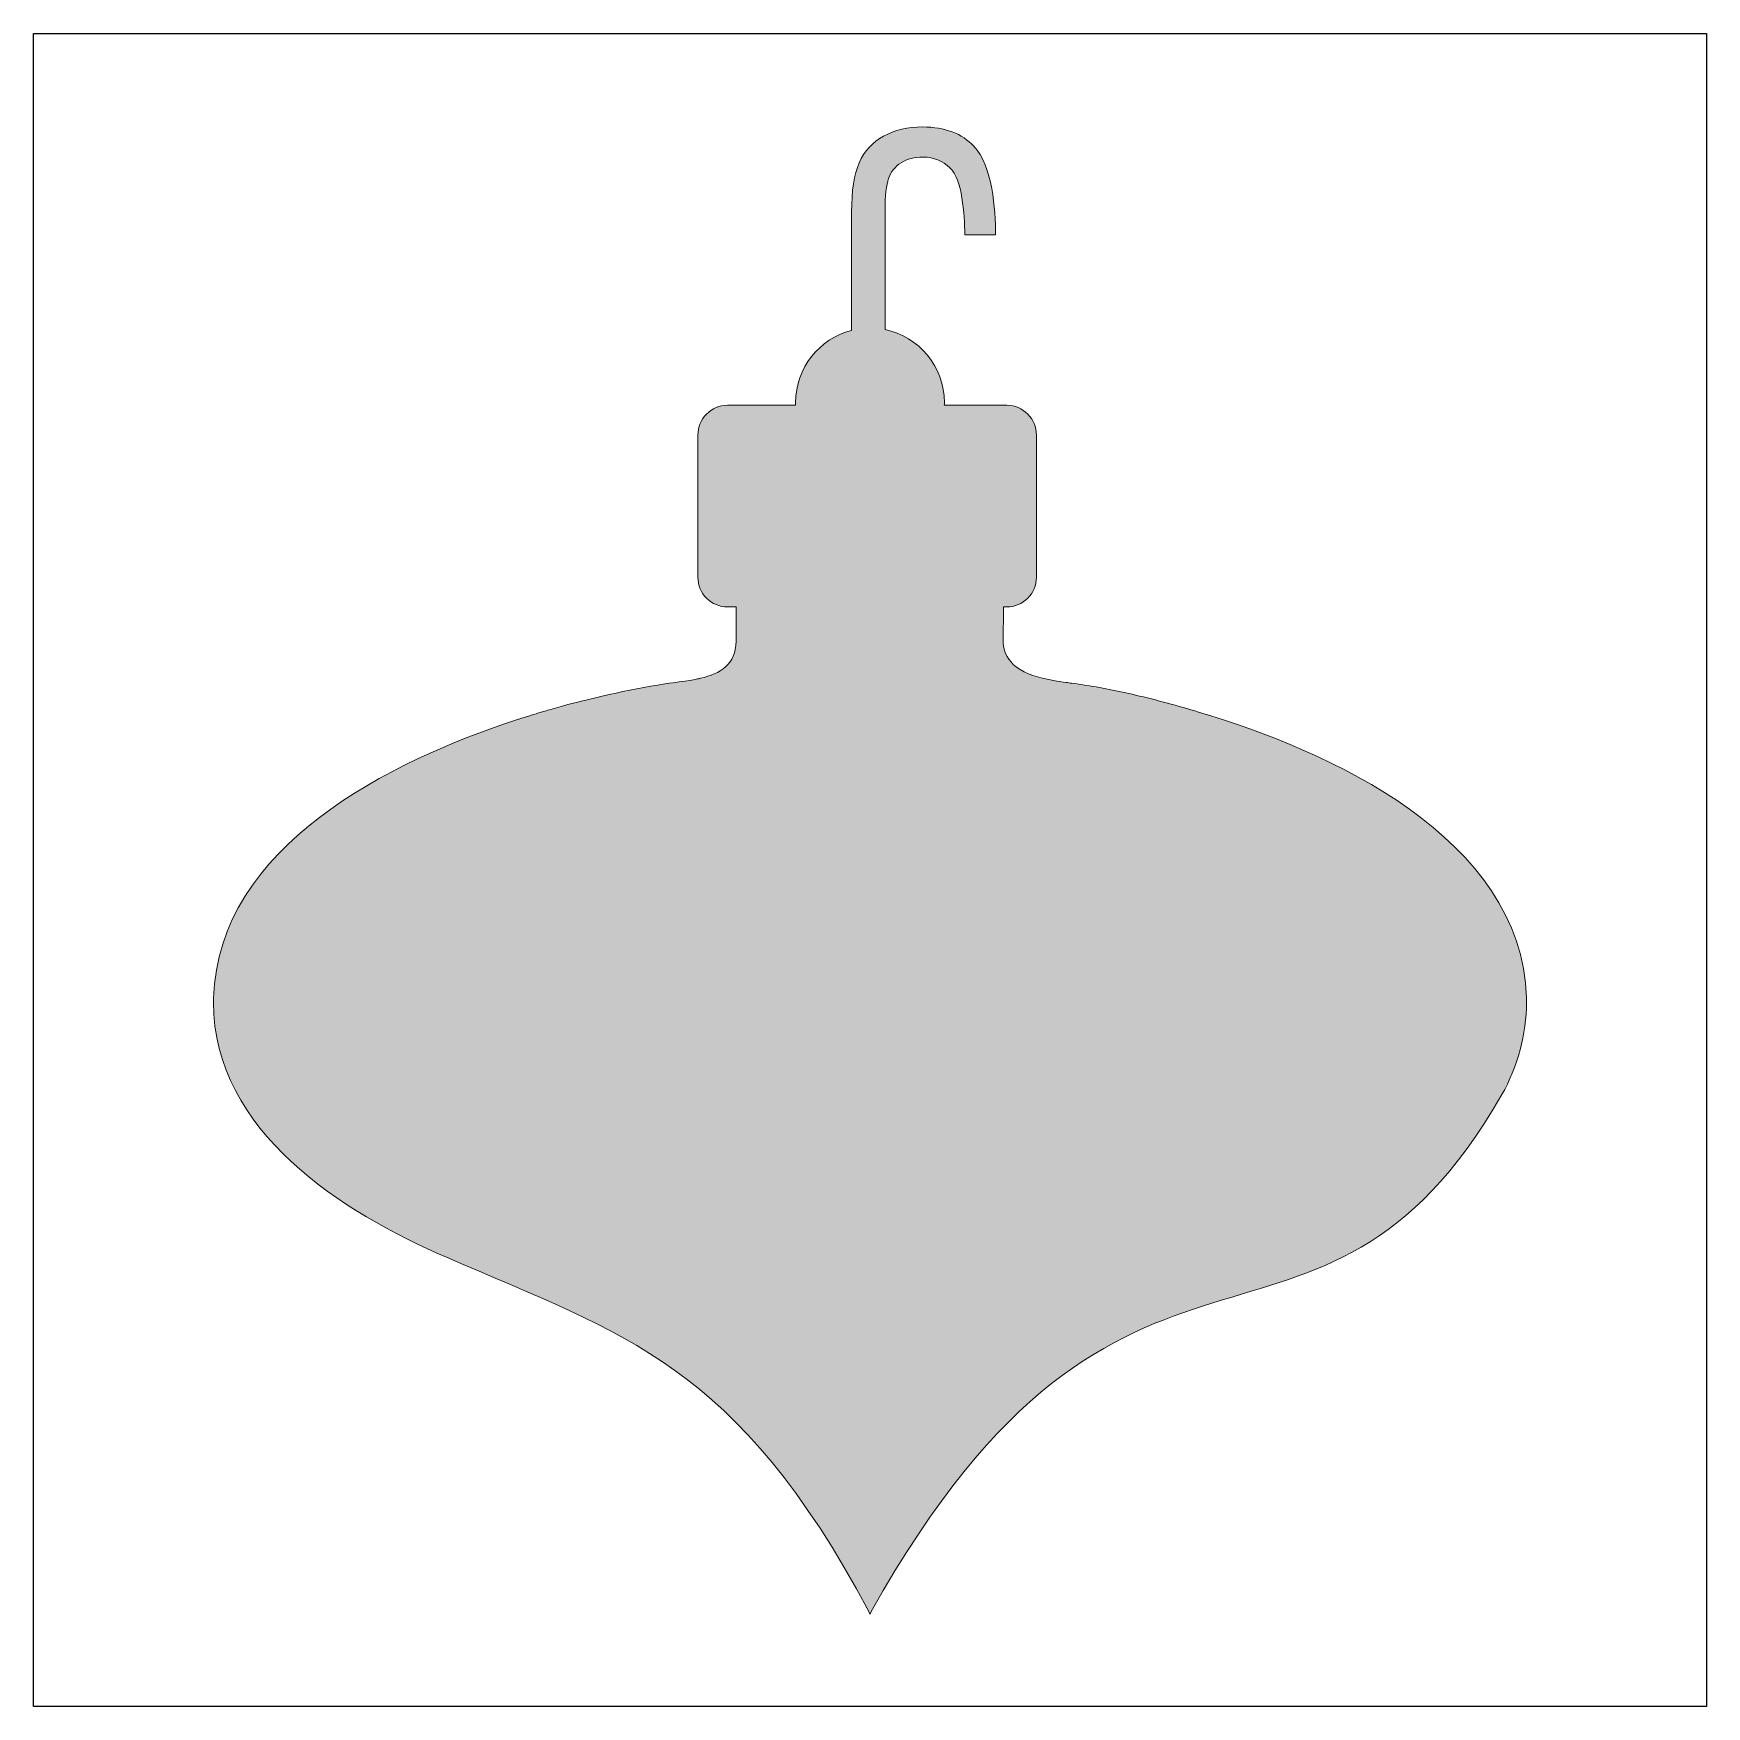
# Model space of a CAD drawing. Header units: inches. Extents: x 0 to 114, y 0 to 114.
import ezdxf

# ---------------------------------------------------------------- set-up
doc = ezdxf.new("R2010")
doc.units = ezdxf.units.IN
doc.header["$MEASUREMENT"] = 0
doc.layers.add('Image Background', color=7, linetype='Continuous')
doc.layers.add('Layer 1', color=7, linetype='Continuous')
picture_1 = doc.add_image_def('image1.png', size_in_pixel=(1350, 1350))

msp = doc.modelspace()

# ---------------------------------------------------------------- hatches: boundary and pattern name
at = {"layer": 'Layer 1', "true_color": 0xe4d36c}
h = msp.add_hatch(color=53, dxfattribs=at)
h.dxf.hatch_style = 2
edge = h.paths.add_edge_path()
edge.add_spline(control_points=[(79.6, 67.94), (78.19, 68.36), (76.75, 68.76), (75.29, 69.1), (74.1, 69.38), (72.9, 69.62), (71.7, 69.8), (71.44, 69.84), (71.18, 69.88), (70.91, 69.91), (70.8, 69.93), (70.67, 69.95), (70.55, 69.96), (70.27, 70), (69.98, 70.04), (69.69, 70.1), (69.55, 70.12), (69.4, 70.15), (69.26, 70.18), (68.37, 70.37), (67.51, 70.67), (66.94, 71.2), (66.5, 71.62), (66.22, 72.18), (66.24, 72.96), (66.26, 73.67), (66.27, 74.4), (66.28, 75.12), (66.28, 75.12), (66.49, 75.12), (66.49, 75.12), (67.61, 75.12), (68.52, 76.03), (68.52, 77.15), (68.52, 77.15), (68.52, 86.86), (68.52, 86.86), (68.52, 87.98), (67.61, 88.9), (66.49, 88.9), (66.49, 88.9), (62.22, 88.9), (62.22, 88.9), (62.23, 88.96), (62.23, 89.02), (62.23, 89.09), (62.23, 91.54), (60.49, 93.59), (58.18, 94.07), (58.18, 94.07), (58.18, 102.22), (58.18, 102.22), (58.18, 103.22), (58.26, 103.94), (58.42, 104.39), (58.57, 104.85), (58.86, 105.2), (59.28, 105.47), (59.7, 105.73), (60.19, 105.86), (60.77, 105.86), (61.55, 105.86), (62.11, 105.57), (62.6, 105.13), (63.49, 104.34), (63.58, 101.95), (63.64, 100.55), (63.64, 100.55), (65.72, 100.55), (65.72, 100.55), (65.74, 102.28), (65.52, 105.25), (64.25, 106.6), (63.43, 107.46), (62.28, 107.91), (60.76, 107.91), (59.73, 107.91), (58.84, 107.7), (58.08, 107.28), (57.32, 106.87), (56.76, 106.26), (56.41, 105.46), (56.06, 104.67), (55.89, 103.54), (55.89, 102.09), (55.89, 102.09), (55.89, 94.01), (55.89, 94.01), (53.69, 93.45), (52.07, 91.46), (52.07, 89.09), (52.07, 89.02), (52.07, 88.96), (52.07, 88.9), (52.07, 88.9), (47.42, 88.9), (47.42, 88.9), (46.3, 88.9), (45.39, 87.98), (45.39, 86.86), (45.39, 86.86), (45.39, 77.15), (45.39, 77.15), (45.39, 76.03), (46.3, 75.12), (47.42, 75.12), (47.42, 75.12), (48.01, 75.12), (48.01, 75.12), (48.01, 74.34), (48.01, 73.56), (48, 72.78), (47.99, 71.17), (46.9, 70.56), (45.58, 70.25), (45.51, 70.24), (45.44, 70.22), (45.37, 70.2), (44.64, 70.05), (43.86, 69.98), (43.15, 69.87), (43.14, 69.86), (43.13, 69.86), (43.13, 69.86), (40.58, 69.46), (38.06, 68.89), (35.58, 68.19), (35.29, 68.1), (35, 68.02), (34.71, 67.94), (34.7, 67.93), (34.69, 67.93), (34.67, 67.93), (34.46, 67.86), (34.23, 67.79), (34.01, 67.73), (33.98, 67.71), (33.94, 67.7), (33.91, 67.69), (33.66, 67.62), (33.41, 67.54), (33.16, 67.46), (33.16, 67.46), (33.15, 67.45), (33.14, 67.45), (24.38, 64.62), (12.59, 58.74), (12.31, 48.42), (12.31, 48.32), (12.3, 48.22), (12.3, 48.11), (12.3, 39.27), (21.14, 33.75), (28.22, 30.69), (40.41, 25.41), (48.03, 23.41), (57.07, 6.5), (57.11, 6.37), (57.13, 6.31), (57.13, 6.31), (57.13, 6.31), (57.15, 6.35), (57.15, 6.35), (57.15, 6.35), (57.17, 6.31), (57.17, 6.31), (57.17, 6.31), (57.19, 6.37), (57.23, 6.5), (74.69, 37.64), (87.68, 19.8), (100.32, 41.81), (101.38, 43.66), (102, 45.98), (102, 48.11), (102, 48.22), (101.99, 48.32), (101.99, 48.42), (101.7, 59.37), (88.45, 65.32), (79.6, 67.94)], knot_values=[0, 0, 0, 0, 1, 1, 1, 2, 2, 2, 3, 3, 3, 4, 4, 4, 5, 5, 5, 6, 6, 6, 7, 7, 7, 8, 8, 8, 9, 9, 9, 10, 10, 10, 11, 11, 11, 12, 12, 12, 13, 13, 13, 14, 14, 14, 15, 15, 15, 16, 16, 16, 17, 17, 17, 18, 18, 18, 19, 19, 19, 20, 20, 20, 21, 21, 21, 22, 22, 22, 23, 23, 23, 24, 24, 24, 25, 25, 25, 26, 26, 26, 27, 27, 27, 28, 28, 28, 29, 29, 29, 30, 30, 30, 31, 31, 31, 32, 32, 32, 33, 33, 33, 34, 34, 34, 35, 35, 35, 36, 36, 36, 37, 37, 37, 38, 38, 38, 39, 39, 39, 40, 40, 40, 41, 41, 41, 42, 42, 42, 43, 43, 43, 44, 44, 44, 45, 45, 45, 46, 46, 46, 47, 47, 47, 48, 48, 48, 49, 49, 49, 50, 50, 50, 51, 51, 51, 52, 52, 52, 53, 53, 53, 54, 54, 54, 55, 55, 55, 56, 56, 56, 57, 57, 57, 58, 58, 58, 59, 59, 59, 60, 60, 60, 60], degree=3, periodic=1)

# ---------------------------------------------------------------- linework, layer by layer
at = {"layer": 'Layer 1', "lineweight": 0}
msp.add_open_spline([(79.6, 67.94), (78.19, 68.36), (76.75, 68.76), (75.29, 69.1), (74.1, 69.38), (72.9, 69.62), (71.7, 69.8), (71.44, 69.84), (71.18, 69.88), (70.91, 69.91), (70.8, 69.93), (70.67, 69.95), (70.55, 69.96), (70.27, 70), (69.98, 70.04), (69.69, 70.1), (69.55, 70.12), (69.4, 70.15), (69.26, 70.18), (68.37, 70.37), (67.51, 70.67), (66.94, 71.2), (66.5, 71.62), (66.22, 72.18), (66.24, 72.96), (66.26, 73.67), (66.27, 74.4), (66.28, 75.12), (66.28, 75.12), (66.49, 75.12), (66.49, 75.12), (67.61, 75.12), (68.52, 76.03), (68.52, 77.15), (68.52, 77.15), (68.52, 86.86), (68.52, 86.86), (68.52, 87.98), (67.61, 88.9), (66.49, 88.9), (66.49, 88.9), (62.22, 88.9), (62.22, 88.9), (62.23, 88.96), (62.23, 89.02), (62.23, 89.09), (62.23, 91.54), (60.49, 93.59), (58.18, 94.07), (58.18, 94.07), (58.18, 102.22), (58.18, 102.22), (58.18, 103.22), (58.26, 103.94), (58.42, 104.39), (58.57, 104.85), (58.86, 105.2), (59.28, 105.47), (59.7, 105.73), (60.19, 105.86), (60.77, 105.86), (61.55, 105.86), (62.11, 105.57), (62.6, 105.13), (63.49, 104.34), (63.58, 101.95), (63.64, 100.55), (63.64, 100.55), (65.72, 100.55), (65.72, 100.55), (65.74, 102.28), (65.52, 105.25), (64.25, 106.6), (63.43, 107.46), (62.28, 107.91), (60.76, 107.91), (59.73, 107.91), (58.84, 107.7), (58.08, 107.28), (57.32, 106.87), (56.76, 106.26), (56.41, 105.46), (56.06, 104.67), (55.89, 103.54), (55.89, 102.09), (55.89, 102.09), (55.89, 94.01), (55.89, 94.01), (53.69, 93.45), (52.07, 91.46), (52.07, 89.09), (52.07, 89.02), (52.07, 88.96), (52.07, 88.9), (52.07, 88.9), (47.42, 88.9), (47.42, 88.9), (46.3, 88.9), (45.39, 87.98), (45.39, 86.86), (45.39, 86.86), (45.39, 77.15), (45.39, 77.15), (45.39, 76.03), (46.3, 75.12), (47.42, 75.12), (47.42, 75.12), (48.01, 75.12), (48.01, 75.12), (48.01, 74.34), (48.01, 73.56), (48, 72.78), (47.99, 71.17), (46.9, 70.56), (45.58, 70.25), (45.51, 70.24), (45.44, 70.22), (45.37, 70.2), (44.64, 70.05), (43.86, 69.98), (43.15, 69.87), (43.14, 69.86), (43.13, 69.86), (43.13, 69.86), (40.58, 69.46), (38.06, 68.89), (35.58, 68.19), (35.29, 68.1), (35, 68.02), (34.71, 67.94), (34.7, 67.93), (34.69, 67.93), (34.67, 67.93), (34.46, 67.86), (34.23, 67.79), (34.01, 67.73), (33.98, 67.71), (33.94, 67.7), (33.91, 67.69), (33.66, 67.62), (33.41, 67.54), (33.16, 67.46), (33.16, 67.46), (33.15, 67.45), (33.14, 67.45), (24.38, 64.62), (12.59, 58.74), (12.31, 48.42), (12.31, 48.32), (12.3, 48.22), (12.3, 48.11), (12.3, 39.27), (21.14, 33.75), (28.22, 30.69), (40.41, 25.41), (48.03, 23.41), (57.07, 6.5), (57.11, 6.37), (57.13, 6.31), (57.13, 6.31), (57.13, 6.31), (57.15, 6.35), (57.15, 6.35), (57.15, 6.35), (57.17, 6.31), (57.17, 6.31), (57.17, 6.31), (57.19, 6.37), (57.23, 6.5), (74.69, 37.64), (87.68, 19.8), (100.32, 41.81), (101.38, 43.66), (102, 45.98), (102, 48.11), (102, 48.22), (101.99, 48.32), (101.99, 48.42), (101.7, 59.37), (88.45, 65.32), (79.6, 67.94)], degree=3, knots=[0, 0, 0, 0, 1, 1, 1, 2, 2, 2, 3, 3, 3, 4, 4, 4, 5, 5, 5, 6, 6, 6, 7, 7, 7, 8, 8, 8, 9, 9, 9, 10, 10, 10, 11, 11, 11, 12, 12, 12, 13, 13, 13, 14, 14, 14, 15, 15, 15, 16, 16, 16, 17, 17, 17, 18, 18, 18, 19, 19, 19, 20, 20, 20, 21, 21, 21, 22, 22, 22, 23, 23, 23, 24, 24, 24, 25, 25, 25, 26, 26, 26, 27, 27, 27, 28, 28, 28, 29, 29, 29, 30, 30, 30, 31, 31, 31, 32, 32, 32, 33, 33, 33, 34, 34, 34, 35, 35, 35, 36, 36, 36, 37, 37, 37, 38, 38, 38, 39, 39, 39, 40, 40, 40, 41, 41, 41, 42, 42, 42, 43, 43, 43, 44, 44, 44, 45, 45, 45, 46, 46, 46, 47, 47, 47, 48, 48, 48, 49, 49, 49, 50, 50, 50, 51, 51, 51, 52, 52, 52, 53, 53, 53, 54, 54, 54, 55, 55, 55, 56, 56, 56, 57, 57, 57, 58, 58, 58, 59, 59, 59, 60, 60, 60, 60], dxfattribs=at)

# ---------------------------------------------------------------- pictures from other files: only their frames are drawn
at = {"layer": 'Image Background'}
image = msp.add_image(picture_1, insert=(0, 0), size_in_units=(114.3, 114.3), dxfattribs=at)

doc.saveas('drawing.dxf')
